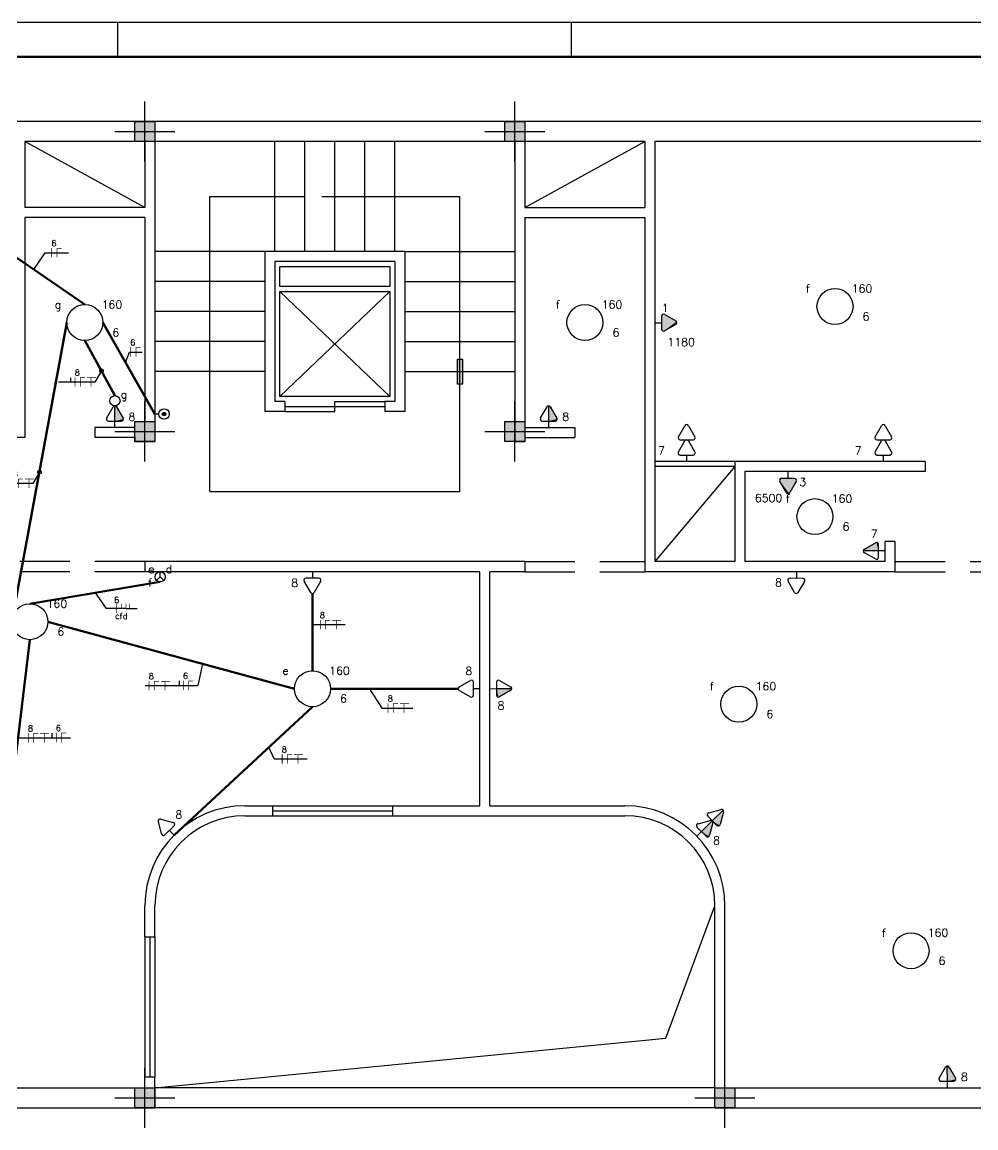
# Model space of a CAD drawing. Header units: metres. Extents: x 3615.8 to 3645.2, y 1798 to 1818.7.
# Drawn here: x 3622.22 to 3631.75, y 1807.63 to 1818.69 of the extents above; entities that cross this region are included whole.
import ezdxf
from ezdxf.enums import TextEntityAlignment as Align

# ---------------------------------------------------------------- set-up
doc = ezdxf.new("R2010")
doc.units = ezdxf.units.M
doc.linetypes.add('Contínuo', pattern=[0])
doc.linetypes.add('DASHED', pattern=[0.75, 0.5, -0.25])
for name, color, linetype in [('10', 10, 'Continuous'), ('2', 4, 'Continuous'), ('4', 136, 'Continuous'), ('Acessorios', 4, 'Continuous'), ('ALVENARIA', 7, 'Continuous'), ('CIRCUITOS', 250, 'Continuous'), ('ILUMINAÇÃO', 1, 'Contínuo'), ('INTERRUPTORES', 1, 'Continuous'), ('TOMADAS-ENERGIA', 1, 'Continuous')]:
    doc.layers.add(name, color=color, linetype=linetype)
doc.layers.add('ELETRODUTOS', color=5, linetype='Continuous', lineweight=50)
doc.styles.add('ROMANS', font='ROMANS.shx', dxfattribs={"width": 0.5, "height": 0.1})

# ---------------------------------------------------------------- blocks, each defined once
blk = doc.blocks.new('st')
at = {"layer": '2'}
h = blk.add_hatch(color=256, dxfattribs=at)
h.paths.add_polyline_path([(0, 10), (0, 0), (10, 0), (10, 10)])
h.paths.add_polyline_path([(-10, 10), (-10, 0), (0, 0), (0, 10)])
h.paths.add_polyline_path([(-10, 0), (-10, -10), (0, -10), (0, 0)])
h.paths.add_polyline_path([(0, 0), (0, -10), (10, -10), (10, 0)])
at = {"layer": '10'}
for p, q in [((0, 30), (0, -30)), ((-30, 0), (30, 0))]:
    blk.add_line(p, q, dxfattribs=at)
at = {"layer": '4'}
blk.add_lwpolyline([(-10, -10), (-10, 10), (10, 10), (10, -10)], close=True, dxfattribs=at)
blk = doc.blocks.new('A$C0BD3781F')
blk.add_circle((0.36, 0.36), 0.36)
at = {"style": 'ROMANS', "flags": 8}
for tag, p in [('001', (0.188, 0.472)), ('009', (0.502, 0.474)), ('020', (0.356, 0.232))]:
    blk.add_attdef(tag, text='', height=0.16, dxfattribs=at).set_placement(p, align=Align.MIDDLE_CENTER)
blk = doc.blocks.new('TEBAI01')
for p, q in [((-1.62, 1.95), (-0.35, 4.14)), ((0.35, 4.14), (1.63, 1.92)), ((-1.3, 1.32), (1.28, 1.32)), ((0, 0), (0, 1.32))]:
    blk.add_line(p, q)
for centre, start, end in [((0, 3.97), 26.0479, 153.9521), ((-1.3, 1.71), 143.1332, 270.777), ((1.3, 1.71), 267.1811, 32.5689)]:
    blk.add_arc(centre, 0.393, start, end)
at = {"style": 'ROMANS', "flags": 8}
for tag, p in [('020', (-5.03, 2.2)), ('001', (3.56, 2.23))]:
    blk.add_attdef(tag, text='', height=1.6, dxfattribs=at).set_placement(p, align=Align.MIDDLE_CENTER)
blk = doc.blocks.new('Ir3s03')
for p, q in [((0, 1.02), (-0.72, 0.3)), ((0, 1.02), (0, 2.03)), ((0.72, 0.3), (0, 1.02)), ((0, 1.02), (0, 1.02))]:
    blk.add_line(p, q)
blk.add_circle((0, 1.02), 1.02)
at = {"style": 'ROMANS', "flags": 8}
for tag, p in [('030', (-1.77, 2.54)), ('009', (1.79, 2.54)), ('031', (-2.03, -0.12))]:
    blk.add_attdef(tag, text='', height=1.6, dxfattribs=at).set_placement(p, align=Align.MIDDLE_CENTER)
blk = doc.blocks.new('Ircamp08')
blk.add_line((0, 0.8), (0, 0))
for radius in [1.04, 0.36]:
    blk.add_circle((0, 1.84), radius)
at = {"linetype": 'Continuous'}
for points in [[(-0.36, 1.84), (-0.31, 1.66), (-0.31, 2.02)], [(-0.31, 2.02), (-0.18, 1.53), (-0.18, 2.15)], [(-0.18, 1.53), (-0.31, 2.02), (-0.31, 1.66)], [(-0.18, 2.15), (0, 1.48), (0, 2.2)], [(0, 1.48), (-0.18, 2.15), (-0.18, 1.53)], [(0, 2.2), (0.18, 1.53), (0.18, 2.15)], [(0.18, 1.53), (0, 2.2), (0, 1.48)], [(0.18, 2.15), (0.31, 1.66), (0.31, 2.02)], [(0.31, 1.66), (0.18, 2.15), (0.18, 1.53)], [(0.36, 1.84), (0.31, 2.02), (0.31, 1.66)]]:
    blk.add_solid(points, dxfattribs=at)
at = {"style": 'ROMANS', "flags": 8}
blk.add_attdef('009', text='', height=1.6, dxfattribs=at).set_placement((1.3, 3.14), align=Align.MIDDLE_CENTER)
blk = doc.blocks.new('Ir1s01')
blk.add_circle((0, 1.02), 1.02)
at = {"style": 'ROMANS', "flags": 8}
blk.add_attdef('009', text='', height=1.6, dxfattribs=at).set_placement((1.81, 2.29), align=Align.MIDDLE_CENTER)
blk = doc.blocks.new('TEMED02')
for p, q in [((-1.62, 1.95), (-0.35, 4.14)), ((0, 1.32), (0, 4.36)), ((0.35, 4.14), (1.63, 1.92)), ((-1.3, 1.32), (1.28, 1.32)), ((0, 0), (0, 1.32))]:
    blk.add_line(p, q)
for centre, start, end in [((0, 3.97), 26.0479, 153.9521), ((-1.3, 1.71), 143.1332, 270.777), ((1.3, 1.71), 267.1811, 32.5689)]:
    blk.add_arc(centre, 0.393, start, end)
at = {"linetype": 'Continuous'}
for points in [[(0, 4.36), (1.63, 1.92), (0.21, 4.3)], [(1.63, 1.92), (0, 4.36), (1.69, 1.72)], [(0, 1.32), (1.69, 1.72), (0, 4.36)], [(0.35, 4.14), (0.21, 4.3), (1.63, 1.92)], [(1.69, 1.72), (0, 1.32), (1.64, 1.52)], [(1.28, 1.32), (1.64, 1.52), (0, 1.32)], [(1.64, 1.52), (1.28, 1.32), (1.49, 1.37)]]:
    blk.add_solid(points, dxfattribs=at)
at = {"style": 'ROMANS', "flags": 8}
for tag, p in [('020', (-4.96, 2.19)), ('001', (3.39, 2.17))]:
    blk.add_attdef(tag, text='', height=1.6, dxfattribs=at).set_placement(p, align=Align.MIDDLE_CENTER)
blk = doc.blocks.new('A$C27EA2FDF')
at = {"const_width": 0.009}
for points in [[(0.04, 0.126), (0.04, 0)], [(0.104, 0.121), (0.173, 0.121)], [(0.109, 0.117), (0.109, 0)]]:
    blk.add_lwpolyline(points, dxfattribs=at)
at = {"style": 'ROMANS', "flags": 8}
blk.add_attdef('001', text='', height=0.06, dxfattribs=at).set_placement((0.069, 0.188), align=Align.MIDDLE_CENTER)
blk = doc.blocks.new('FNT')
at = {"const_width": 0.24}
for points in [[(0.12, 1.68), (0.12, -1.68)], [(1.84, 1.56), (3.68, 1.56)], [(1.96, 1.44), (1.96, -1.68)], [(4.32, 1.56), (7.52, 1.56)], [(5.8, 1.44), (5.8, -1.68)]]:
    blk.add_lwpolyline(points, dxfattribs=at)
at = {"style": 'ROMANS', "flags": 8}
blk.add_attdef('001', text='', height=1.6, dxfattribs=at).set_placement((0.89, 3.34), align=Align.MIDDLE_CENTER)
blk = doc.blocks.new('A$C3508442B')
at = {"const_width": 0.024}
for points in [[(0.227, 0.043), (0.392, 0.012)], [(0.262, 0.224), (0.592, 0.161)]]:
    blk.add_lwpolyline(points, dxfattribs=at)
at = {"style": 'ROMANS', "flags": 8}
for tag, p in [('001', (0.105, 0.258)), ('009', (0.634, 0.329))]:
    blk.add_attdef(tag, text='', height=0.16, rotation=79, dxfattribs=at).set_placement(p, align=Align.MIDDLE_CENTER)
blk = doc.blocks.new('A$C8d71f97b')
at = {"layer": 'TOMADAS-ENERGIA'}
for p, q in [((0.27, 0.249), (0.333, 0.359)), ((0.351, 0.218), (0.351, 0.37)), ((0.369, 0.359), (0.432, 0.248)), ((0.27, 0.097), (0.333, 0.207)), ((0.286, 0.218), (0.415, 0.218)), ((0.351, 0.066), (0.351, 0.218)), ((0.369, 0.207), (0.432, 0.096)), ((0.286, 0.066), (0.415, 0.066)), ((0.351, 0), (0.351, 0.066))]:
    blk.add_line(p, q, dxfattribs=at)
for centre, start, end in [((0.351, 0.35), 26.0479, 153.9521), ((0.286, 0.238), 143.1332, 270.777), ((0.416, 0.238), 267.1811, 32.5689), ((0.351, 0.198), 26.0479, 153.9521), ((0.286, 0.086), 143.1332, 270.777), ((0.416, 0.086), 267.1811, 32.5689)]:
    blk.add_arc(centre, 0.0197, start, end, dxfattribs=at)
at = {"layer": 'TOMADAS-ENERGIA', "linetype": 'Continuous'}
for points in [[(0.351, 0.37), (0.432, 0.248), (0.361, 0.367)], [(0.432, 0.248), (0.351, 0.37), (0.436, 0.238)], [(0.351, 0.218), (0.436, 0.238), (0.351, 0.37)], [(0.369, 0.359), (0.361, 0.367), (0.432, 0.248)], [(0.436, 0.238), (0.351, 0.218), (0.433, 0.228)], [(0.415, 0.218), (0.433, 0.228), (0.351, 0.218)], [(0.433, 0.228), (0.415, 0.218), (0.425, 0.22)], [(0.351, 0.218), (0.432, 0.096), (0.361, 0.215)], [(0.432, 0.096), (0.351, 0.218), (0.436, 0.086)], [(0.351, 0.066), (0.436, 0.086), (0.351, 0.218)], [(0.369, 0.207), (0.361, 0.215), (0.432, 0.096)], [(0.436, 0.086), (0.351, 0.066), (0.433, 0.076)], [(0.415, 0.066), (0.433, 0.076), (0.351, 0.066)], [(0.433, 0.076), (0.415, 0.066), (0.425, 0.068)]]:
    blk.add_solid(points, dxfattribs=at)
at = {"layer": 'TOMADAS-ENERGIA', "style": 'ROMANS', "flags": 8}
for tag, p in [('020', (0.103, 0.11)), ('001', (0.52, 0.108))]:
    blk.add_attdef(tag, text='', height=0.08, dxfattribs=at).set_placement(p, align=Align.MIDDLE_CENTER)
blk = doc.blocks.new('TEALT03')
for p, q in [((-1.62, 1.95), (-0.35, 4.14)), ((0.35, 4.14), (1.63, 1.92)), ((-1.3, 1.32), (1.28, 1.32)), ((0, 0), (0, 1.32))]:
    blk.add_line(p, q)
for centre, start, end in [((0, 3.97), 26.0479, 153.9521), ((-1.3, 1.71), 143.1332, 270.777), ((1.3, 1.71), 267.1811, 32.5689)]:
    blk.add_arc(centre, 0.393, start, end)
at = {"linetype": 'Continuous'}
for points in [[(-1.62, 1.95), (1.49, 1.37), (-0.35, 4.14)], [(-0.35, 4.14), (1.64, 1.52), (-0.21, 4.3)], [(1.64, 1.52), (-0.35, 4.14), (1.49, 1.37)], [(-0.21, 4.3), (1.69, 1.72), (0, 4.36)], [(1.69, 1.72), (-0.21, 4.3), (1.64, 1.52)], [(0, 4.36), (1.63, 1.92), (0.21, 4.3)], [(1.63, 1.92), (0, 4.36), (1.69, 1.72)], [(0.35, 4.14), (0.21, 4.3), (1.63, 1.92)], [(-1.69, 1.75), (1.28, 1.32), (-1.62, 1.95)], [(1.28, 1.32), (-1.69, 1.75), (-1.31, 1.32)], [(-1.66, 1.54), (-1.31, 1.32), (-1.69, 1.75)], [(-1.31, 1.32), (-1.66, 1.54), (-1.51, 1.38)], [(1.49, 1.37), (-1.62, 1.95), (1.28, 1.32)]]:
    blk.add_solid(points, dxfattribs=at)
at = {"style": 'ROMANS', "flags": 8}
for tag, p in [('020', (-4.82, 2.03)), ('001', (3.51, 2.07))]:
    blk.add_attdef(tag, text='', height=1.6, dxfattribs=at).set_placement(p, align=Align.MIDDLE_CENTER)
blk = doc.blocks.new('A$C93b2c405')
at = {"layer": 'TOMADAS-ENERGIA'}
for p, q in [((0.269, 0.37), (0.269, 0.304)), ((0.252, 0.163), (0.188, 0.274)), ((0.334, 0.304), (0.205, 0.304)), ((0.35, 0.273), (0.287, 0.163)), ((0.251, 0.011), (0.188, 0.122)), ((0.334, 0.152), (0.205, 0.152)), ((0.35, 0.121), (0.287, 0.011))]:
    blk.add_line(p, q, dxfattribs=at)
for centre, start, end in [((0.205, 0.284), 87.1811, 212.5689), ((0.335, 0.284), 323.1332, 90.777), ((0.204, 0.132), 87.1811, 212.5689), ((0.269, 0.172), 206.0479, 333.9521), ((0.334, 0.132), 323.1332, 90.777), ((0.269, 0.02), 206.0479, 333.9521)]:
    blk.add_arc(centre, 0.0197, start, end, dxfattribs=at)
at = {"layer": 'TOMADAS-ENERGIA', "style": 'ROMANS', "flags": 8}
for tag, p in [('001', (0.091, 0.259)), ('020', (0.521, 0.26))]:
    blk.add_attdef(tag, text='', height=0.08, rotation=180, dxfattribs=at).set_placement(p, align=Align.MIDDLE_CENTER)

msp = doc.modelspace()

# ---------------------------------------------------------------- hatches: boundary and pattern name
at = {"layer": 'Acessorios'}
msp.add_hatch(color=256, dxfattribs=at).paths.add_polyline_path([(3626.571, 1815.318), (3626.621, 1815.318), (3626.621, 1815.068), (3626.571, 1815.068)])

# ---------------------------------------------------------------- linework, layer by layer
for p, q in [((3615.809, 1818.686), (3645.156, 1818.686)), ((3623.172, 1818.686), (3623.172, 1818.338)), ((3627.708, 1818.686), (3627.708, 1818.338))]:
    msp.add_line(p, q)
at = {"lineweight": 100}
msp.add_line((3616.507, 1818.338), (3644.807, 1818.338), dxfattribs=at)
at = {"layer": 'Acessorios'}
for p, q in [((3623.446, 1816.833), (3622.246, 1817.493)), ((3624.746, 1816.393), (3624.746, 1817.493)), ((3625.046, 1816.393), (3625.046, 1817.493)), ((3625.346, 1816.393), (3625.346, 1817.493)), ((3625.646, 1816.393), (3625.646, 1817.493)), ((3625.946, 1816.393), (3625.946, 1817.493)), ((3627.246, 1816.833), (3628.446, 1817.493)), ((3624.096, 1813.993), (3624.096, 1816.943)), ((3624.096, 1816.943), (3625.046, 1816.943)), ((3625.215, 1816.943), (3626.596, 1816.943)), ((3626.596, 1813.993), (3626.596, 1816.943)), ((3624.646, 1816.393), (3623.546, 1816.393)), ((3626.046, 1816.393), (3627.146, 1816.393)), ((3624.646, 1816.093), (3623.546, 1816.093)), ((3625.896, 1814.943), (3624.796, 1815.993)), ((3624.796, 1814.943), (3625.896, 1815.993)), ((3626.046, 1816.093), (3627.146, 1816.093)), ((3624.646, 1815.793), (3623.546, 1815.793)), ((3626.046, 1815.793), (3627.146, 1815.793)), ((3624.646, 1815.493), (3623.546, 1815.493)), ((3626.046, 1815.493), (3627.146, 1815.493)), ((3624.646, 1815.193), (3623.546, 1815.193)), ((3626.046, 1815.193), (3627.146, 1815.193)), ((3625.346, 1814.793), (3625.346, 1814.893)), ((3625.346, 1814.893), (3625.846, 1814.893)), ((3624.846, 1814.843), (3625.846, 1814.843)), ((3624.846, 1814.793), (3625.346, 1814.793)), ((3629.346, 1814.293), (3628.546, 1814.293)), ((3629.346, 1814.243), (3628.546, 1813.293)), ((3629.346, 1814.243), (3628.546, 1814.243)), ((3624.096, 1813.993), (3626.596, 1813.993)), ((3624.721, 1810.853), (3625.921, 1810.853)), ((3624.721, 1810.803), (3625.921, 1810.803)), ((3624.721, 1810.753), (3625.921, 1810.753)), ((3623.446, 1809.543), (3623.446, 1808.143)), ((3623.496, 1809.543), (3623.496, 1808.143)), ((3623.546, 1809.543), (3623.546, 1808.143)), ((3629.146, 1808.033), (3623.546, 1808.033)), ((3629.146, 1807.833), (3623.546, 1807.833))]:
    msp.add_line(p, q, dxfattribs=at)
at = {"layer": 'Acessorios', "linetype": 'DASHED'}
for p, q in [((3623.446, 1813.293), (3621.146, 1813.293)), ((3627.246, 1813.293), (3628.446, 1813.293)), ((3630.946, 1813.293), (3632.146, 1813.293)), ((3623.446, 1813.193), (3621.146, 1813.193)), ((3627.246, 1813.193), (3628.446, 1813.193)), ((3630.946, 1813.193), (3632.146, 1813.193))]:
    msp.add_line(p, q, dxfattribs=at)
at = {"layer": 'Acessorios'}
for points in [[(3624.796, 1816.043), (3624.796, 1816.243), (3625.896, 1816.243), (3625.896, 1816.043)], [(3624.796, 1814.943), (3624.796, 1815.993), (3625.896, 1815.993), (3625.896, 1814.943)], [(3626.571, 1815.318), (3626.621, 1815.318), (3626.621, 1815.068), (3626.571, 1815.068)]]:
    msp.add_lwpolyline(points, close=True, dxfattribs=at)
at = {"layer": 'ALVENARIA'}
for p, q in [((3637.246, 1817.693), (3617.246, 1817.693)), ((3627.146, 1817.493), (3622.246, 1817.493)), ((3622.246, 1817.493), (3622.246, 1816.833)), ((3623.446, 1817.493), (3623.446, 1816.833)), ((3623.546, 1817.493), (3623.546, 1814.493)), ((3627.146, 1817.493), (3627.146, 1814.493)), ((3627.246, 1817.493), (3627.246, 1816.833)), ((3628.446, 1817.493), (3627.246, 1817.493)), ((3628.446, 1817.493), (3628.446, 1816.833)), ((3628.546, 1817.493), (3628.546, 1813.293)), ((3637.246, 1817.493), (3628.546, 1817.493)), ((3623.446, 1816.833), (3622.246, 1816.833)), ((3627.246, 1816.833), (3628.446, 1816.833)), ((3623.446, 1816.733), (3622.246, 1816.733)), ((3622.246, 1816.733), (3622.246, 1814.533)), ((3623.446, 1816.733), (3623.446, 1814.693)), ((3627.246, 1816.733), (3627.246, 1814.493)), ((3627.246, 1816.733), (3628.446, 1816.733)), ((3628.446, 1816.733), (3628.446, 1813.193)), ((3624.646, 1816.393), (3624.646, 1814.793)), ((3626.046, 1816.393), (3624.646, 1816.393)), ((3626.046, 1816.393), (3626.046, 1814.793)), ((3624.746, 1816.293), (3624.746, 1814.893)), ((3625.946, 1816.293), (3624.746, 1816.293)), ((3625.946, 1816.293), (3625.946, 1814.893)), ((3624.846, 1814.893), (3624.746, 1814.893)), ((3624.846, 1814.893), (3624.846, 1814.793)), ((3625.846, 1814.893), (3625.846, 1814.793)), ((3625.946, 1814.893), (3625.846, 1814.893)), ((3624.846, 1814.793), (3624.646, 1814.793)), ((3626.046, 1814.793), (3625.846, 1814.793)), ((3623.346, 1814.638), (3623.346, 1814.693)), ((3623.346, 1814.693), (3623.446, 1814.693)), ((3622.946, 1814.633), (3622.946, 1814.533)), ((3623.346, 1814.633), (3622.946, 1814.633)), ((3627.246, 1814.633), (3627.746, 1814.633)), ((3627.746, 1814.633), (3627.746, 1814.533)), ((3622.246, 1814.533), (3622.146, 1814.533)), ((3623.346, 1814.533), (3622.946, 1814.533)), ((3623.346, 1814.533), (3623.346, 1814.493)), ((3623.346, 1814.493), (3623.546, 1814.493)), ((3627.146, 1814.493), (3627.246, 1814.493)), ((3627.246, 1814.533), (3627.746, 1814.533)), ((3629.346, 1814.293), (3629.346, 1813.293)), ((3631.246, 1814.293), (3629.346, 1814.293)), ((3631.246, 1814.293), (3631.246, 1814.193)), ((3629.446, 1814.193), (3629.446, 1813.293)), ((3631.246, 1814.193), (3629.446, 1814.193)), ((3630.846, 1813.293), (3630.846, 1813.493)), ((3630.946, 1813.493), (3630.846, 1813.493)), ((3630.946, 1813.193), (3630.946, 1813.493)), ((3627.246, 1813.293), (3623.446, 1813.293)), ((3623.446, 1813.293), (3623.446, 1813.193)), ((3627.246, 1813.293), (3627.246, 1813.193)), ((3629.346, 1813.293), (3628.546, 1813.293)), ((3630.846, 1813.293), (3629.446, 1813.293)), ((3626.796, 1813.193), (3623.446, 1813.193)), ((3626.796, 1810.853), (3626.796, 1813.193)), ((3627.246, 1813.193), (3626.896, 1813.193)), ((3626.896, 1810.853), (3626.896, 1813.193)), ((3630.946, 1813.193), (3628.446, 1813.193)), ((3624.446, 1810.853), (3624.721, 1810.853)), ((3624.721, 1810.853), (3624.721, 1810.753)), ((3625.921, 1810.853), (3625.921, 1810.753)), ((3625.921, 1810.853), (3626.796, 1810.853)), ((3626.896, 1810.853), (3628.246, 1810.853)), ((3624.446, 1810.753), (3624.721, 1810.753)), ((3625.921, 1810.753), (3628.246, 1810.753)), ((3623.446, 1809.543), (3623.446, 1809.853)), ((3623.546, 1809.543), (3623.546, 1809.853)), ((3628.653, 1808.53), (3629.146, 1809.853)), ((3629.146, 1807.833), (3629.146, 1809.853)), ((3629.246, 1808.033), (3629.246, 1809.853)), ((3623.446, 1809.543), (3623.546, 1809.543)), ((3623.546, 1808.033), (3628.653, 1808.53)), ((3623.446, 1808.033), (3623.446, 1808.143)), ((3623.446, 1808.143), (3623.546, 1808.143)), ((3623.546, 1807.833), (3623.546, 1808.143)), ((3617.446, 1808.033), (3623.446, 1808.033)), ((3629.246, 1808.033), (3637.046, 1808.033)), ((3617.246, 1807.833), (3623.546, 1807.833)), ((3629.146, 1807.833), (3637.246, 1807.833))]:
    msp.add_line(p, q, dxfattribs=at)
for centre, radius, start, end in [((3624.446, 1809.853), 1, 90, 180), ((3628.246, 1809.853), 1, 0, 90), ((3624.446, 1809.853), 0.9, 90, 180), ((3628.246, 1809.853), 0.9, 0, 90)]:
    msp.add_arc(centre, radius, start, end, dxfattribs=at)
at = {"layer": 'CIRCUITOS'}
for p, q in [((3622.336, 1816.213), (3622.45, 1816.379)), ((3622.45, 1816.379), (3622.683, 1816.379)), ((3623.253, 1815.284), (3623.293, 1815.386)), ((3623.293, 1815.386), (3623.417, 1815.386)), ((3622.704, 1815.086), (3622.704, 1815.132)), ((3623.011, 1815.201), (3622.944, 1815.086)), ((3622.733, 1815.086), (3622.582, 1815.086)), ((3622.944, 1815.086), (3622.704, 1815.086)), ((3622.391, 1814.188), (3622.324, 1814.073)), ((3622.324, 1814.073), (3622.084, 1814.073)), ((3622.947, 1812.982), (3623.059, 1812.826)), ((3623.257, 1812.826), (3623.059, 1812.826)), ((3623.257, 1812.826), (3623.367, 1812.826)), ((3625.121, 1812.664), (3625.121, 1812.664)), ((3625.121, 1812.664), (3625.448, 1812.664)), ((3624.023, 1812.273), (3623.974, 1812.054)), ((3623.45, 1812.054), (3623.974, 1812.054)), ((3623.792, 1812.054), (3623.792, 1812.103)), ((3625.691, 1812.023), (3625.815, 1811.83)), ((3625.815, 1811.83), (3626.125, 1811.83)), ((3622.517, 1811.532), (3622.517, 1811.58)), ((3622.178, 1811.532), (3622.702, 1811.532)), ((3624.74, 1811.321), (3624.686, 1811.439)), ((3624.74, 1811.321), (3624.74, 1811.321)), ((3624.74, 1811.321), (3625.067, 1811.321))]:
    msp.add_line(p, q, dxfattribs=at)
at = {"layer": 'CIRCUITOS', "const_width": 0.00675}
for points in [[(3623.258, 1812.873), (3623.257, 1812.826)], [(3623.289, 1812.873), (3623.289, 1812.826)]]:
    msp.add_lwpolyline(points, dxfattribs=at)
at = {"layer": 'CIRCUITOS'}
for centre in [(3623.011, 1815.201), (3622.391, 1814.188)]:
    msp.add_circle(centre, 0.0187, dxfattribs=at)
at = {"layer": 'ELETRODUTOS'}
for p, q in [((3621.826, 1816.563), (3622.846, 1815.863)), ((3622.666, 1815.683), (3622.116, 1812.693)), ((3623.026, 1815.683), (3623.546, 1814.769)), ((3622.846, 1815.503), (3623.146, 1814.953)), ((3622.296, 1812.873), (3623.598, 1813.091)), ((3625.121, 1812.975), (3625.121, 1812.203)), ((3622.476, 1812.693), (3624.941, 1812.023)), ((3622.296, 1812.513), (3621.926, 1809.443)), ((3625.301, 1812.023), (3626.578, 1812.023)), ((3625.121, 1811.843), (3623.739, 1810.56))]:
    msp.add_line(p, q, dxfattribs=at)

# ---------------------------------------------------------------- block references
at = {"rotation": 180}
for p in [(3629.132, 1814.663), (3631.099, 1814.663)]:
    msp.add_blockref('A$C93b2c405', p, dxfattribs=at).add_auto_attribs({'020': '7'})
ref = msp.add_blockref('A$C8d71f97b', (3628.717, 1810.796), dxfattribs=dict(rotation=315.0000000001031))
ref.add_attrib('001', '8', dxfattribs={"layer": 'TOMADAS-ENERGIA', "height": 0.08, "style": 'ROMANS', "flags": 8}).set_placement((3629.162, 1810.505), align=Align.MIDDLE_CENTER)
at = {"layer": 'ALVENARIA', "xscale": 0.01, "yscale": 0.01, "zscale": 0.01, "rotation": 89.99999999999999}
for p in [(3623.446, 1817.593), (3627.146, 1817.593), (3623.446, 1814.593), (3627.146, 1814.593), (3623.446, 1807.933), (3629.246, 1807.933)]:
    msp.add_blockref('st', p, dxfattribs=at)
at = {"layer": 'CIRCUITOS'}
ref = msp.add_blockref('A$C27EA2FDF', (3622.485, 1816.335), dxfattribs=dict(at, xscale=0.7499999999999999, yscale=0.7499999999999999, zscale=0.7499999999999999))
ref.add_attrib('001', '6', dxfattribs={"layer": '0', "height": 0.06, "style": 'ROMANS', "flags": 8}).set_placement((3622.536, 1816.476), align=Align.MIDDLE_CENTER)
ref = msp.add_blockref('A$C27EA2FDF', (3623.274, 1815.343), dxfattribs=dict(at, xscale=0.7499999999999999, yscale=0.7499999999999999, zscale=0.7499999999999999))
ref.add_attrib('001', '6', dxfattribs={"layer": '0', "height": 0.06, "style": 'ROMANS', "flags": 8}).set_placement((3623.325, 1815.484), align=Align.MIDDLE_CENTER)
at = {"layer": 'CIRCUITOS', "lineweight": 30}
ref = msp.add_blockref('FNT', (3622.745, 1815.089), dxfattribs=dict(at, xscale=0.02812499999959072, yscale=0.02812499999959072, zscale=0.02812499999959072))
ref.add_attrib('001', '8', dxfattribs={"layer": '0', "height": 0.06, "style": 'ROMANS', "flags": 8}).set_placement((3622.77, 1815.183), align=Align.MIDDLE_CENTER)
ref = msp.add_blockref('FNT', (3622.125, 1814.076), dxfattribs=dict(at, xscale=0.02812499999959072, yscale=0.02812499999959072, zscale=0.02812499999959072))
ref.add_attrib('001', '8', dxfattribs={"layer": '0', "height": 0.06, "style": 'ROMANS', "flags": 8}).set_placement((3622.15, 1814.17), align=Align.MIDDLE_CENTER)
ref = msp.add_blockref('A$C3508442B', (3623.239, 1812.933), dxfattribs=dict(at, xscale=-0.2812499999999995, yscale=0.2812499999999998, zscale=0.2812499999999998, rotation=78.7512890459185))
ref.add_attrib('009', 'cfd', dxfattribs={"layer": '0', "height": 0.06, "rotation": 359.7513, "style": 'ROMANS', "flags": 8}).set_placement((3623.147, 1812.702), align=Align.BOTTOM_LEFT)
ref.add_attrib('001', '6', dxfattribs={"layer": '0', "height": 0.06, "style": 'ROMANS', "flags": 8}).set_placement((3623.163, 1812.91), align=Align.MIDDLE_CENTER)
ref = msp.add_blockref('FNT', (3625.196, 1812.664), dxfattribs=dict(at, xscale=0.02812499999959072, yscale=0.02812499999959072, zscale=0.02812499999959072))
ref.add_attrib('001', '8', dxfattribs={"layer": '0', "height": 0.06, "style": 'ROMANS', "flags": 8}).set_placement((3625.221, 1812.758), align=Align.MIDDLE_CENTER)
ref = msp.add_blockref('FNT', (3623.484, 1812.054), dxfattribs=dict(at, xscale=0.02812499999959072, yscale=0.02812499999959072, zscale=0.02812499999959072))
ref.add_attrib('001', '8', dxfattribs={"layer": '0', "height": 0.06, "style": 'ROMANS', "flags": 8}).set_placement((3623.509, 1812.148), align=Align.MIDDLE_CENTER)
at = {"layer": 'CIRCUITOS'}
ref = msp.add_blockref('A$C27EA2FDF', (3623.801, 1812.01), dxfattribs=dict(at, xscale=0.7499999999999999, yscale=0.7499999999999999, zscale=0.7499999999999999))
ref.add_attrib('001', '6', dxfattribs={"layer": '0', "height": 0.06, "style": 'ROMANS', "flags": 8}).set_placement((3623.852, 1812.151), align=Align.MIDDLE_CENTER)
at = {"layer": 'CIRCUITOS', "lineweight": 30}
ref = msp.add_blockref('FNT', (3625.874, 1811.83), dxfattribs=dict(at, xscale=0.02812499999959072, yscale=0.02812499999959072, zscale=0.02812499999959072))
ref.add_attrib('001', '8', dxfattribs={"layer": '0', "height": 0.06, "style": 'ROMANS', "flags": 8}).set_placement((3625.899, 1811.924), align=Align.MIDDLE_CENTER)
ref = msp.add_blockref('FNT', (3622.277, 1811.532), dxfattribs=dict(at, xscale=0.02812499999959072, yscale=0.02812499999959072, zscale=0.02812499999959072))
ref.add_attrib('001', '8', dxfattribs={"layer": '0', "height": 0.06, "style": 'ROMANS', "flags": 8}).set_placement((3622.302, 1811.626), align=Align.MIDDLE_CENTER)
at = {"layer": 'CIRCUITOS'}
ref = msp.add_blockref('A$C27EA2FDF', (3622.529, 1811.488), dxfattribs=dict(at, xscale=0.7499999999999999, yscale=0.7499999999999999, zscale=0.7499999999999999))
ref.add_attrib('001', '6', dxfattribs={"layer": '0', "height": 0.06, "style": 'ROMANS', "flags": 8}).set_placement((3622.58, 1811.63), align=Align.MIDDLE_CENTER)
at = {"layer": 'CIRCUITOS', "lineweight": 30}
ref = msp.add_blockref('FNT', (3624.815, 1811.321), dxfattribs=dict(at, xscale=0.02812499999959072, yscale=0.02812499999959072, zscale=0.02812499999959072))
ref.add_attrib('001', '8', dxfattribs={"layer": '0', "height": 0.06, "style": 'ROMANS', "flags": 8}).set_placement((3624.84, 1811.415), align=Align.MIDDLE_CENTER)
at = {"layer": 'ILUMINAÇÃO'}
ref = msp.add_blockref('A$C0BD3781F', (3630.166, 1815.663), dxfattribs=dict(at, xscale=0.5, yscale=0.5, zscale=0.5))
ref.add_attrib('020', '6', dxfattribs={"layer": '0', "height": 0.08, "style": 'ROMANS', "flags": 8}).set_placement((3630.656, 1815.744), align=Align.MIDDLE_CENTER)
ref.add_attrib('009', '160', dxfattribs={"layer": '0', "height": 0.08, "style": 'ROMANS', "flags": 8}).set_placement((3630.616, 1816.023), align=Align.MIDDLE_CENTER)
ref.add_attrib('001', 'f', dxfattribs={"layer": '0', "height": 0.08, "style": 'ROMANS', "flags": 8}).set_placement((3630.076, 1816.023), align=Align.MIDDLE_CENTER)
ref = msp.add_blockref('A$C0BD3781F', (3622.666, 1815.503), dxfattribs=dict(at, xscale=0.5, yscale=0.5, zscale=0.5))
ref.add_attrib('020', '6', dxfattribs={"layer": '0', "height": 0.08, "style": 'ROMANS', "flags": 8}).set_placement((3623.156, 1815.584), align=Align.MIDDLE_CENTER)
ref.add_attrib('009', '160', dxfattribs={"layer": '0', "height": 0.08, "style": 'ROMANS', "flags": 8}).set_placement((3623.116, 1815.863), align=Align.MIDDLE_CENTER)
ref.add_attrib('001', 'g', dxfattribs={"layer": '0', "height": 0.08, "style": 'ROMANS', "flags": 8}).set_placement((3622.576, 1815.863), align=Align.MIDDLE_CENTER)
ref = msp.add_blockref('A$C0BD3781F', (3627.666, 1815.503), dxfattribs=dict(at, xscale=0.5, yscale=0.5, zscale=0.5))
ref.add_attrib('020', '6', dxfattribs={"layer": '0', "height": 0.08, "style": 'ROMANS', "flags": 8}).set_placement((3628.156, 1815.584), align=Align.MIDDLE_CENTER)
ref.add_attrib('009', '160', dxfattribs={"layer": '0', "height": 0.08, "style": 'ROMANS', "flags": 8}).set_placement((3628.116, 1815.863), align=Align.MIDDLE_CENTER)
ref.add_attrib('001', 'f', dxfattribs={"layer": '0', "height": 0.08, "style": 'ROMANS', "flags": 8}).set_placement((3627.576, 1815.863), align=Align.MIDDLE_CENTER)
ref = msp.add_blockref('A$C0BD3781F', (3629.966, 1813.563), dxfattribs=dict(at, xscale=0.5, yscale=0.5, zscale=0.5))
ref.add_attrib('020', '6', dxfattribs={"layer": '0', "height": 0.08, "style": 'ROMANS', "flags": 8}).set_placement((3630.456, 1813.644), align=Align.MIDDLE_CENTER)
ref.add_attrib('009', '160', dxfattribs={"layer": '0', "height": 0.08, "style": 'ROMANS', "flags": 8}).set_placement((3630.416, 1813.923), align=Align.MIDDLE_CENTER)
ref.add_attrib('001', 'f', dxfattribs={"layer": '0', "height": 0.08, "style": 'ROMANS', "flags": 8}).set_placement((3629.876, 1813.923), align=Align.MIDDLE_CENTER)
ref = msp.add_blockref('A$C0BD3781F', (3622.116, 1812.513), dxfattribs=dict(at, xscale=0.5, yscale=0.5, zscale=0.5))
ref.add_attrib('020', '6', dxfattribs={"layer": '0', "height": 0.08, "style": 'ROMANS', "flags": 8}).set_placement((3622.606, 1812.594), align=Align.MIDDLE_CENTER)
ref.add_attrib('009', '160', dxfattribs={"layer": '0', "height": 0.08, "style": 'ROMANS', "flags": 8}).set_placement((3622.566, 1812.873), align=Align.MIDDLE_CENTER)
ref.add_attrib('001', 'f', dxfattribs={"layer": '0', "height": 0.08, "style": 'ROMANS', "flags": 8}).set_placement((3622.026, 1812.873), align=Align.MIDDLE_CENTER)
ref = msp.add_blockref('A$C0BD3781F', (3624.941, 1811.843), dxfattribs=dict(at, xscale=0.5, yscale=0.5, zscale=0.5))
ref.add_attrib('020', '6', dxfattribs={"layer": '0', "height": 0.08, "style": 'ROMANS', "flags": 8}).set_placement((3625.431, 1811.924), align=Align.MIDDLE_CENTER)
ref.add_attrib('009', '160', dxfattribs={"layer": '0', "height": 0.08, "style": 'ROMANS', "flags": 8}).set_placement((3625.391, 1812.203), align=Align.MIDDLE_CENTER)
ref.add_attrib('001', 'e', dxfattribs={"layer": '0', "height": 0.08, "style": 'ROMANS', "flags": 8}).set_placement((3624.851, 1812.203), align=Align.MIDDLE_CENTER)
ref = msp.add_blockref('A$C0BD3781F', (3629.205, 1811.688), dxfattribs=dict(at, xscale=0.5, yscale=0.5, zscale=0.5))
ref.add_attrib('020', '6', dxfattribs={"layer": '0', "height": 0.08, "style": 'ROMANS', "flags": 8}).set_placement((3629.695, 1811.769), align=Align.MIDDLE_CENTER)
ref.add_attrib('009', '160', dxfattribs={"layer": '0', "height": 0.08, "style": 'ROMANS', "flags": 8}).set_placement((3629.655, 1812.048), align=Align.MIDDLE_CENTER)
ref.add_attrib('001', 'f', dxfattribs={"layer": '0', "height": 0.08, "style": 'ROMANS', "flags": 8}).set_placement((3629.115, 1812.048), align=Align.MIDDLE_CENTER)
ref = msp.add_blockref('A$C0BD3781F', (3630.926, 1809.224), dxfattribs=dict(at, xscale=0.5, yscale=0.5, zscale=0.5))
ref.add_attrib('020', '6', dxfattribs={"layer": '0', "height": 0.08, "style": 'ROMANS', "flags": 8}).set_placement((3631.416, 1809.304), align=Align.MIDDLE_CENTER)
ref.add_attrib('009', '160', dxfattribs={"layer": '0', "height": 0.08, "style": 'ROMANS', "flags": 8}).set_placement((3631.376, 1809.584), align=Align.MIDDLE_CENTER)
ref.add_attrib('001', 'f', dxfattribs={"layer": '0', "height": 0.08, "style": 'ROMANS', "flags": 8}).set_placement((3630.836, 1809.584), align=Align.MIDDLE_CENTER)
at = {"layer": 'INTERRUPTORES', "xscale": 0.05000000000018189, "yscale": 0.05000000000018189, "zscale": 0.05000000000018189}
msp.add_blockref('Ir1s01', (3623.146, 1814.851), dxfattribs=at).add_auto_attribs({'009': 'g'})
at = {"layer": 'INTERRUPTORES', "xscale": 0.05, "yscale": 0.05, "zscale": 0.05, "rotation": 270}
msp.add_blockref('Ircamp08', (3623.546, 1814.769), dxfattribs=at)
at = {"layer": 'INTERRUPTORES'}
ref = msp.add_blockref('Ir3s03', (3623.598, 1813.091), dxfattribs=dict(at, xscale=0.04999999999999999, yscale=0.04999999999999999, zscale=0.04999999999999999))
ref.add_attrib('009', 'd', dxfattribs={"layer": '0', "height": 0.08, "style": 'ROMANS'}).set_placement((3623.687, 1813.218), align=Align.MIDDLE_CENTER)
ref.add_attrib('030', 'e', dxfattribs={"layer": '0', "height": 0.08, "style": 'ROMANS'}).set_placement((3623.51, 1813.218), align=Align.MIDDLE_CENTER)
ref.add_attrib('031', 'f', dxfattribs={"layer": '0', "height": 0.08, "style": 'ROMANS'}).set_placement((3623.497, 1813.085), align=Align.MIDDLE_CENTER)
at = {"layer": 'TOMADAS-ENERGIA'}
ref = msp.add_blockref('TEALT03', (3628.546, 1815.682), dxfattribs=dict(at, xscale=0.04999999999999999, yscale=0.04999999999999999, zscale=0.04999999999999999, rotation=270))
ref.add_attrib('001', '1180', dxfattribs={"layer": '0', "height": 0.08, "style": 'ROMANS'}).set_placement((3628.808, 1815.488), align=Align.MIDDLE_CENTER)
ref.add_attrib('020', '1', dxfattribs={"layer": '0', "height": 0.08, "style": 'ROMANS'}).set_placement((3628.648, 1815.829), align=Align.MIDDLE_CENTER)
at = {"layer": 'TOMADAS-ENERGIA', "xscale": 0.05000000004656612, "yscale": 0.05000000004656612, "zscale": 0.05000000004656612}
for p in [(3623.146, 1814.633), (3627.484, 1814.633)]:
    msp.add_blockref('TEMED02', p, dxfattribs=at).add_auto_attribs({'001': '8'})
at = {"layer": 'TOMADAS-ENERGIA'}
ref = msp.add_blockref('TEALT03', (3629.876, 1814.191), dxfattribs=dict(at, xscale=0.04999999999999999, yscale=0.04999999999999999, zscale=0.04999999999999999, rotation=180))
ref.add_attrib('001', '6500', dxfattribs={"layer": '0', "height": 0.08, "style": 'ROMANS'}).set_placement((3629.682, 1813.929), align=Align.MIDDLE_CENTER)
ref.add_attrib('020', '3', dxfattribs={"layer": '0', "height": 0.08, "style": 'ROMANS'}).set_placement((3630.023, 1814.089), align=Align.MIDDLE_CENTER)
ref = msp.add_blockref('TEMED02', (3630.847, 1813.402), dxfattribs=dict(at, xscale=0.05000000004656612, yscale=0.05000000004656612, zscale=0.05000000004656612, rotation=90.5747623271489))
ref.add_attrib('001', '7', dxfattribs={"layer": '0', "height": 0.08, "style": 'ROMANS', "flags": 8}).set_placement((3630.737, 1813.57), align=Align.MIDDLE_CENTER)
ref = msp.add_blockref('TEBAI01', (3625.121, 1813.193), dxfattribs=dict(at, xscale=0.05000000004656612, yscale=0.05000000004656612, zscale=0.05000000004656612, rotation=180))
ref.add_attrib('001', '8', dxfattribs={"layer": '0', "height": 0.08, "style": 'ROMANS', "flags": 8}).set_placement((3624.943, 1813.082), align=Align.MIDDLE_CENTER)
ref = msp.add_blockref('TEBAI01', (3629.962, 1813.193), dxfattribs=dict(at, xscale=0.05000000004656614, yscale=0.05000000004656614, zscale=0.05000000004656614, rotation=178.9787498564063))
ref.add_attrib('001', '8', dxfattribs={"layer": '0', "height": 0.08, "style": 'ROMANS', "flags": 8}).set_placement((3629.782, 1813.085), align=Align.MIDDLE_CENTER)
ref = msp.add_blockref('TEBAI01', (3626.796, 1812.023), dxfattribs=dict(at, xscale=0.05000000004656612, yscale=0.05000000004656612, zscale=0.05000000004656612, rotation=89.99999999999999))
ref.add_attrib('001', '8', dxfattribs={"layer": '0', "height": 0.08, "style": 'ROMANS', "flags": 8}).set_placement((3626.685, 1812.201), align=Align.MIDDLE_CENTER)
ref = msp.add_blockref('TEMED02', (3626.896, 1812.023), dxfattribs=dict(at, xscale=0.05000000004656612, yscale=0.05000000004656612, zscale=0.05000000004656612, rotation=270.5747623271489))
ref.add_attrib('001', '8', dxfattribs={"layer": '0', "height": 0.08, "style": 'ROMANS', "flags": 8}).set_placement((3627.006, 1811.854), align=Align.MIDDLE_CENTER)
ref = msp.add_blockref('TEBAI01', (3623.739, 1810.56), dxfattribs=dict(at, xscale=0.05000000004656612, yscale=0.05000000004656612, zscale=0.05000000004656612, rotation=44.99999999999999))
ref.add_attrib('001', '8', dxfattribs={"layer": '0', "height": 0.08, "style": 'ROMANS', "flags": 8}).set_placement((3623.786, 1810.765), align=Align.MIDDLE_CENTER)
ref = msp.add_blockref('TEMED02', (3631.471, 1808.033), dxfattribs=dict(at, xscale=0.05000000004656612, yscale=0.05000000004656612, zscale=0.05000000004656612, rotation=0.5747623271488027))
ref.add_attrib('001', '8', dxfattribs={"layer": '0', "height": 0.08, "style": 'ROMANS', "flags": 8}).set_placement((3631.639, 1808.143), align=Align.MIDDLE_CENTER)

doc.saveas('drawing.dxf')
